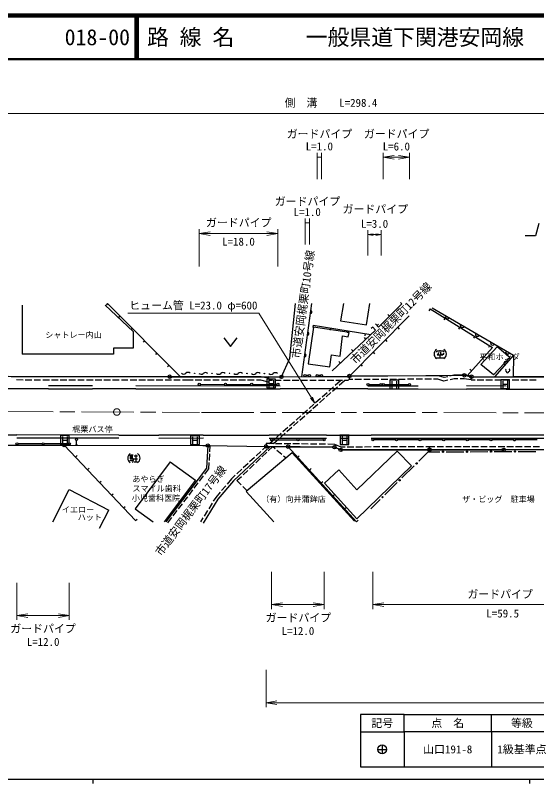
# Model space of a CAD drawing. Units: millimetres, scale not verified. Extents: x 40000 to 680000, y 20000 to 380000.
# Drawn here: x 150230 to 269612, y 204000 to 380000 of the extents above; entities that cross this region are included whole.
import ezdxf
from ezdxf.enums import TextEntityAlignment as Align

# ---------------------------------------------------------------- set-up
doc = ezdxf.new("R2010")
doc.units = ezdxf.units.MM
doc.header["$LTSCALE"] = 1000
doc.linetypes.add('CHAIN', pattern=[18.5, 12, -1.5, 3.5, -1.5])
for name, color, linetype, lineweight in [('M-BGD', 7, 'Continuous', 25), ('M-BMK', 2, 'CHAIN', 13), ('M-BMK-HTXT', 7, 'Continuous', 13), ('M-BMK-ROW', 30, 'Continuous', 25), ('M-BMK-SRVR', 3, 'Continuous', 25), ('M-STR-HTXT', 7, 'Continuous', 13), ('M-STR-STRC', 7, 'Continuous', 25), ('M-TTL', 2, 'Continuous', 140), ('M-TTL-BAND', 7, 'Continuous', 25), ('M-TTL-LINE', 7, 'Continuous', 50)]:
    doc.layers.add(name, color=color, linetype=linetype, lineweight=lineweight)
doc.layers.add('M-TTL-TXT', color=7, linetype='Continuous')
doc.styles.add('ＭＳ ゴシック', font='')
doc.styles.get('ＭＳ ゴシック').set_extended_font_data('MS Gothic')

# ---------------------------------------------------------------- blocks, each defined once
blk = doc.blocks.new('open_arrow')
at = {"color": 0, "linetype": 'Continuous', "lineweight": -2}
blk.add_lwpolyline([(7.5, 1.25), (0, 0), (7.5, -1.25)], dxfattribs=at)

msp = doc.modelspace()

# ---------------------------------------------------------------- linework, layer by layer
at = {"layer": 'M-BGD'}
for p, q in [((270101, 332297), (269319, 329525)), ((269319, 329525), (266979, 329525)), ((151797, 313640), (151769, 302421)), ((170762, 313593), (177219, 307593)), ((171350, 313995), (170996, 313643)), ((171350, 313995), (188069, 297211)), ((213060, 301455), (214374, 313991)), ((215836, 297168), (218117, 313991)), ((225365, 313990), (224684, 310017)), ((230664, 309083), (231396, 313990)), ((238762, 313903), (238411, 314259)), ((245207, 312754), (244944, 312329)), ((174173, 311161), (173819, 310809)), ((224684, 310017), (230664, 309083)), ((226506, 297148), (240436, 311159)), ((235915, 311093), (235564, 311449)), ((248609, 310650), (248346, 310225)), ((176996, 308327), (176641, 307975)), ((218505, 308592), (217276, 300195)), ((218467, 309009), (218388, 308515)), ((218467, 309009), (231672, 306898)), ((226643, 307386), (218505, 308592)), ((222417, 308377), (222338, 307884)), ((232086, 308594), (231719, 308254)), ((233072, 308928), (233428, 309280)), ((237787, 308495), (238142, 308142)), ((252011, 308547), (251748, 308121)), ((177219, 307593), (177220, 303770)), ((224602, 301905), (225136, 306548)), ((225136, 306548), (226480, 306328)), ((226367, 307746), (226288, 307252)), ((226480, 306328), (226643, 307386)), ((230316, 307115), (230237, 306621)), ((255413, 306443), (255150, 306017)), ((179819, 305493), (179464, 305141)), ((198009, 306129), (199509, 304129)), ((199509, 304129), (201009, 306129)), ((230509, 305815), (230167, 306181)), ((234967, 305658), (235321, 305306)), ((172739, 303766), (172702, 302369)), ((177220, 303770), (172739, 303766)), ((227586, 303084), (227245, 303450)), ((232147, 302822), (232501, 302469)), ((248325, 303046), (246684, 303046)), ((246684, 303046), (246684, 302806)), ((247153, 302571), (247264, 302866)), ((247502, 303046), (247502, 303276)), ((247620, 302866), (247620, 302458)), ((248325, 302809), (248325, 303046)), ((260584, 304057), (256859, 300048)), ((258815, 304339), (258552, 303914)), ((263483, 301625), (260584, 304057)), ((172702, 302369), (151769, 302421)), ((182641, 302659), (182287, 302307)), ((211161, 297176), (213060, 301455)), ((222271, 299496), (222657, 302207)), ((222657, 302207), (224602, 301905)), ((246619, 301516), (248382, 301516)), ((246797, 302337), (246918, 302396)), ((248149, 302161), (246857, 302161)), ((246918, 302396), (247153, 302571)), ((247502, 301516), (247502, 302161)), ((247620, 302458), (247682, 302396)), ((247682, 302396), (248322, 302396)), ((248322, 302396), (248384, 302455)), ((248384, 302455), (248384, 302628)), ((257380, 301550), (257010, 301886)), ((263483, 301625), (259744, 297628)), ((264281, 302173), (264273, 297219)), ((185464, 299825), (185110, 299473)), ((217276, 300195), (222271, 299496)), ((224664, 300353), (224322, 300719)), ((229326, 299985), (229681, 299632)), ((259744, 297628), (256859, 300048)), ((247135, 297449), (226503, 297368)), ((248414, 297011), (247135, 297449)), ((250612, 297545), (249756, 297337)), ((253050, 297537), (250612, 297545)), ((254712, 297321), (253050, 297537)), ((254696, 298584), (254325, 298920)), ((189927, 297208), (148596, 297272)), ((152011, 296466), (150511, 296469)), ((154011, 296463), (152511, 296466)), ((156011, 296460), (154511, 296463)), ((158011, 296457), (156511, 296459)), ((160011, 296454), (158511, 296456)), ((162011, 296451), (160511, 296453)), ((164011, 296448), (162511, 296450)), ((166011, 296445), (164511, 296447)), ((168011, 296442), (166511, 296444)), ((170011, 296439), (168511, 296441)), ((172011, 296435), (170511, 296438)), ((174011, 296432), (172511, 296435)), ((176011, 296429), (174511, 296432)), ((178011, 296426), (176511, 296428)), ((180011, 296423), (178511, 296425)), ((182011, 296420), (180511, 296422)), ((184011, 296417), (182511, 296419)), ((186011, 296414), (184511, 296416)), ((188011, 296411), (186511, 296413)), ((189926, 296408), (188511, 296410)), ((190931, 296409), (189926, 296408)), ((206530, 297222), (189927, 297208)), ((192931, 296410), (191431, 296409)), ((194931, 296412), (193431, 296411)), ((196931, 296414), (195431, 296412)), ((198931, 296415), (197431, 296414)), ((200931, 296417), (199431, 296416)), ((202931, 296419), (201431, 296417)), ((204931, 296420), (203431, 296419)), ((206436, 296422), (205431, 296421)), ((208183, 296005), (206436, 296422)), ((208369, 296783), (206530, 297222)), ((209134, 296380), (208263, 296381)), ((226506, 297148), (208265, 297181)), ((211134, 296376), (209634, 296379)), ((213134, 296373), (211634, 296375)), ((215134, 296369), (213634, 296372)), ((217134, 296365), (215634, 296368)), ((219134, 296362), (217634, 296364)), ((221134, 296358), (219634, 296361)), ((223134, 296355), (221634, 296357)), ((223480, 295264), (224705, 296352)), ((225134, 296351), (223634, 296354)), ((224377, 295258), (225607, 296350)), ((226504, 296348), (225634, 296350)), ((226506, 297148), (226860, 296796)), ((227505, 296572), (226506, 296568)), ((229505, 296579), (228005, 296573)), ((231505, 296587), (230005, 296581)), ((233505, 296595), (232005, 296589)), ((235505, 296603), (234005, 296597)), ((237505, 296611), (236005, 296605)), ((239504, 296619), (238005, 296613)), ((241504, 296627), (240004, 296621)), ((243504, 296634), (242004, 296629)), ((245504, 296642), (244004, 296636)), ((247003, 296648), (246004, 296644)), ((248376, 296179), (247003, 296648)), ((249298, 296403), (248376, 296179)), ((249270, 297219), (248414, 297011)), ((250706, 296745), (249784, 296521)), ((251602, 296742), (250706, 296745)), ((252997, 296737), (252102, 296740)), ((254610, 296528), (252997, 296737)), ((254610, 296528), (254712, 297321)), ((254610, 297228), (272883, 297210)), ((254610, 296528), (255508, 296527)), ((256008, 296527), (257508, 296525)), ((258008, 296525), (259508, 296523)), ((260008, 296523), (261508, 296521)), ((262008, 296521), (263508, 296519)), ((264008, 296519), (265508, 296517)), ((266008, 296517), (267508, 296515)), ((268008, 296515), (269508, 296514)), ((157806, 295229), (167887, 295187)), ((177849, 295182), (210856, 295166)), ((221984, 293936), (223106, 294932)), ((222881, 293930), (224003, 294926)), ((230987, 295127), (242510, 295110)), ((262620, 295070), (253541, 295104)), ((218993, 291280), (220115, 292276)), ((219890, 291274), (221012, 292270)), ((220489, 292608), (221610, 293604)), ((221385, 292602), (222507, 293598)), ((217497, 289953), (218619, 290949)), ((218394, 289946), (219516, 290942)), ((216002, 288625), (217124, 289621)), ((216899, 288619), (218020, 289615)), ((213011, 285969), (214132, 286965)), ((213908, 285963), (215029, 286959)), ((214506, 287297), (215628, 288293)), ((215403, 287291), (216525, 288287)), ((211515, 284641), (212637, 285637)), ((212412, 284635), (213534, 285631)), ((210020, 283313), (211141, 284309)), ((210916, 283307), (212038, 284303)), ((173928, 283116), (150542, 283127)), ((163983, 281626), (164483, 281626)), ((164233, 281626), (164233, 282626)), ((193279, 283112), (183112, 283095)), ((207660, 281903), (207652, 281253)), ((209292, 281883), (207660, 281903)), ((221510, 283050), (208378, 283044)), ((208421, 281894), (209646, 282981)), ((209312, 281883), (210542, 282975)), ((211292, 281859), (209792, 281877)), ((213292, 281836), (211792, 281854)), ((215292, 281812), (213792, 281830)), ((217292, 281788), (215792, 281806)), ((219292, 281764), (217792, 281782)), ((221291, 281741), (219792, 281758)), ((223424, 281715), (221791, 281735)), ((224870, 281104), (223424, 281715)), ((226673, 283069), (224523, 283055)), ((291917, 283039), (231751, 283054)), ((108760, 281545), (161444, 281537)), ((161444, 281537), (193150, 281463)), ((177742, 264252), (161444, 281537)), ((193150, 281463), (194769, 281439)), ((194309, 281446), (194024, 276294)), ((194769, 281439), (194691, 280032)), ((208590, 281242), (200223, 273386)), ((206436, 280111), (205342, 279084)), ((206713, 278874), (207799, 279909)), ((207652, 281253), (206800, 280453)), ((223288, 281067), (207652, 281253)), ((208160, 280254), (209187, 281235)), ((209187, 281235), (209767, 280741)), ((210148, 280417), (211290, 279444)), ((228335, 263990), (212707, 281193)), ((224739, 280453), (223288, 281067)), ((245080, 280507), (224739, 280453)), ((225724, 281106), (224870, 281104)), ((227724, 281111), (226224, 281107)), ((229724, 281116), (228224, 281112)), ((237672, 280198), (228464, 271269)), ((231724, 281122), (230224, 281118)), ((233724, 281127), (232224, 281123)), ((235724, 281132), (234224, 281128)), ((237724, 281137), (236224, 281133)), ((237672, 280198), (240969, 276797)), ((239724, 281143), (238224, 281139)), ((241724, 281148), (240224, 281144)), ((243724, 281153), (242224, 281149)), ((242657, 277893), (244800, 280013)), ((245078, 281157), (244224, 281154)), ((244800, 280013), (247416, 280023)), ((246304, 281157), (245078, 281157)), ((245078, 280457), (245078, 281157)), ((290031, 280466), (245078, 280457)), ((248304, 281157), (246804, 281157)), ((250304, 281158), (248804, 281157)), ((248916, 280028), (252916, 280043)), ((252304, 281158), (250804, 281158)), ((254304, 281158), (252804, 281158)), ((254416, 280048), (258416, 280063)), ((256304, 281159), (254804, 281159)), ((258304, 281159), (256804, 281159)), ((260304, 281160), (258804, 281159)), ((259916, 280068), (263916, 280083)), ((262304, 281160), (260804, 281160)), ((264304, 281160), (262804, 281160)), ((266304, 281161), (264804, 281161)), ((265416, 280088), (269416, 280103)), ((268304, 281161), (266804, 281161)), ((270304, 281162), (268804, 281161)), ((164022, 278803), (164385, 279146)), ((176592, 278176), (176474, 277886)), ((176589, 278412), (176589, 279350)), ((176589, 279350), (177174, 279350)), ((176589, 279059), (177119, 279059)), ((176589, 278765), (177116, 278765)), ((177297, 278412), (176589, 278412)), ((176709, 278178), (176769, 277886)), ((176885, 278176), (176944, 277888)), ((176886, 279350), (176886, 278412)), ((177003, 278176), (177120, 277941)), ((177239, 277818), (177297, 278109)), ((177297, 278109), (177297, 278412)), ((177417, 279059), (178238, 279059)), ((177417, 279059), (178231, 279059)), ((177475, 278412), (178173, 278412)), ((177708, 279415), (177882, 279121)), ((177821, 279059), (177821, 277708)), ((194664, 279533), (194581, 278035)), ((213652, 279804), (203065, 270906)), ((204977, 278742), (203884, 277715)), ((205267, 277493), (206352, 278528)), ((211670, 279120), (212250, 278626)), ((227928, 264153), (213652, 279804)), ((214887, 278794), (215257, 279130)), ((177006, 277711), (177116, 277649)), ((177116, 277649), (177239, 277818)), ((177413, 277708), (178228, 277708)), ((185697, 277704), (177665, 266974)), ((185697, 277704), (191505, 273513)), ((194553, 277536), (194476, 276129)), ((203519, 277373), (202426, 276346)), ((203820, 276112), (204905, 277148)), ((240969, 276797), (228455, 264664)), ((238747, 274024), (241590, 276838)), ((166766, 275893), (167129, 276236)), ((194024, 276294), (184708, 263994)), ((194476, 276129), (193549, 274905)), ((200603, 274635), (199751, 273835)), ((202061, 276004), (200968, 274977)), ((202373, 274731), (203458, 275767)), ((217576, 275833), (217946, 276169)), ((221001, 272869), (224293, 275860)), ((224293, 275860), (228464, 271269)), ((169510, 272983), (169874, 273326)), ((191505, 273513), (184279, 263994)), ((192039, 272912), (191134, 271716)), ((193247, 274506), (192341, 273310)), ((200223, 273386), (196630, 269157)), ((199751, 273835), (198737, 272641)), ((200984, 273406), (202011, 274386)), ((201967, 272433), (200984, 273406)), ((220266, 272872), (220636, 273208)), ((221001, 272869), (228455, 264664)), ((234837, 270156), (237681, 272969)), ((158823, 263997), (162544, 271362)), ((162544, 271362), (171616, 266644)), ((190832, 271318), (189926, 270122)), ((198413, 272260), (197442, 271116)), ((203305, 271107), (202322, 272081)), ((172254, 270072), (172618, 270415)), ((189624, 269723), (188718, 268528)), ((196104, 269541), (195566, 268677)), ((197118, 270735), (196104, 269541)), ((203065, 270906), (209450, 263992)), ((222955, 269911), (223326, 270248)), ((188417, 268129), (187511, 266933)), ((196630, 269157), (193204, 263650)), ((195302, 268253), (194510, 266979)), ((231628, 266981), (233771, 269101)), ((169532, 262517), (171616, 266644)), ((174998, 267162), (175362, 267505)), ((177665, 266974), (181795, 263994)), ((187209, 266535), (186303, 265339)), ((194246, 266555), (193453, 265281)), ((225645, 266951), (226015, 267287)), ((177742, 264252), (178106, 264595)), ((186001, 264940), (185074, 263716)), ((193189, 264857), (192652, 263993)), ((228335, 263990), (228705, 264326))]:
    msp.add_line(p, q, dxfattribs=at)
for points in [[(238762, 313903), (233392, 308604), (232678, 309327)], [(245207, 312754), (259514, 303907), (253675, 297456)], [(245725, 313033), (264281, 302173), (259957, 297223)], [(232086, 308594), (232735, 307896), (222755, 298570)]]:
    msp.add_lwpolyline(points, dxfattribs=at)
for centre, radius in [((191273, 297996), 50), ((195273, 297985), 50), ((199273, 297974), 50), ((203273, 297963), 50), ((207273, 297952), 50), ((164233, 282876), 250), ((248166, 280026), 150), ((253666, 280046), 150), ((259166, 280066), 150), ((264666, 280086), 150), ((242123, 277365), 150), ((238214, 273497), 150), ((234304, 269629), 150)]:
    msp.add_circle(centre, radius, dxfattribs=at)
for centre, radius, start, end in [((217851, 312032), 300, 262.27728, 82.27728), ((249177, 311012), 500, 149.66257, 329.66257), ((252630, 308992), 500, 149.66257, 329.66257), ((217179, 307077), 300, 262.27728, 82.27728), ((256082, 306972), 500, 149.66257, 329.66257), ((259534, 304951), 500, 149.66257, 329.66257), ((247397, 302426), 1264, 123.85503, 236.14497), ((247668, 302426), 1264, 303.85503, 56.14497), ((262987, 302931), 500, 149.66257, 329.66257), ((216508, 302122), 300, 262.27728, 82.27728), ((262636, 300290), 500, 48.85861, 228.85861), ((188774, 298528), 725, 226.23813, 313.44377), ((189771, 297475), 725, 46.23813, 133.44377), ((192774, 298517), 725, 226.23813, 313.44377), ((193771, 297464), 725, 46.23813, 133.44377), ((196774, 298506), 725, 226.23813, 313.44377), ((197771, 297453), 725, 46.23813, 133.44377), ((200774, 298495), 725, 226.23813, 313.44377), ((201771, 297442), 725, 46.23813, 133.44377), ((204774, 298484), 725, 226.23813, 313.44377), ((205771, 297431), 725, 46.23813, 133.44377), ((208774, 298473), 725, 226.23813, 313.44377), ((209771, 297420), 725, 46.23813, 133.44377), ((262775, 298708), 299, 111.88229, 255.71573), ((262967, 298394), 267, 174.96252, 1.90534), ((263176, 298697), 299, 281.15213, 64.98556), ((177249, 278559), 1264, 123.85503, 236.14497), ((177520, 278559), 1264, 303.85503, 56.14497)]:
    msp.add_arc(centre, radius, start, end, dxfattribs=at)
at = {"layer": 'M-BMK'}
for p in [(146885, 289262), (352868, 288892)]:
    msp.add_line(p, (192389, 289044), dxfattribs=at)
msp.add_circle((173468, 289134), 750, dxfattribs=at)
at = {"layer": 'M-BMK-ROW'}
for points in [[(73325, 297957), (90989, 297700), (111369, 297512), (116578, 297312), (149266, 297271), (185588, 297214), (211161, 297176), (226725, 297368), (253050, 297537), (254700, 297228), (312703, 297683), (317493, 297708), (319396, 297192), (371699, 297194)], [(73594, 281313), (103464, 281264), (111350, 281545), (137652, 281541), (161444, 281537), (194309, 281446), (207652, 281253), (212707, 281193), (223288, 281067), (224739, 280453), (245080, 280507), (262067, 280460), (292429, 280515), (299501, 280512), (352012, 280502), (364018, 280474), (406414, 280742), (429526, 280814), (471646, 280781), (480235, 281191)]]:
    msp.add_lwpolyline(points, dxfattribs=at)
for centre in [(185588, 297214), (211161, 297176), (226725, 297368), (253050, 297537), (254700, 297228), (161444, 281537), (194309, 281446), (207652, 281253), (212707, 281193), (223288, 281067), (224739, 280453), (245080, 280507), (262067, 280460)]:
    msp.add_circle(centre, 400, dxfattribs=at)
at = {"layer": 'M-BMK-SRVR'}
for p, q in [((239247, 219855), (229247, 219855)), ((229247, 219855), (229247, 215855)), ((239247, 215855), (239247, 219855)), ((239247, 219855), (259247, 219855)), ((259247, 215855), (259247, 219855)), ((259247, 219855), (273247, 219855)), ((229247, 215855), (239247, 215855)), ((229247, 215855), (229247, 207855)), ((259247, 215855), (239247, 215855)), ((239247, 215855), (239247, 207855)), ((273247, 215855), (259247, 215855)), ((259247, 215855), (259247, 207855)), ((233247, 211855), (235247, 211855)), ((234247, 212855), (234247, 210855)), ((229247, 207855), (239247, 207855)), ((239247, 207855), (259247, 207855)), ((259247, 207855), (273247, 207855))]:
    msp.add_line(p, q, dxfattribs=at)
msp.add_circle((234247, 211855), 1000, dxfattribs=at)
at = {"layer": 'M-STR-HTXT'}
for p, q in [((73336, 357500), (371699, 357500)), ((219351, 342500), (219351, 348519)), ((220351, 342500), (220351, 348519)), ((234487, 342500), (234487, 348500)), ((240487, 342500), (240487, 348500)), ((219351, 347519), (220351, 347519)), ((234487, 347500), (240487, 347500)), ((216563, 327500), (216563, 333480)), ((217563, 327500), (217563, 333480)), ((192356, 322500), (192356, 331000)), ((210356, 322500), (210356, 331000)), ((216563, 332480), (217563, 332480)), ((192356, 330000), (210356, 330000)), ((230987, 325000), (230987, 330787)), ((230987, 329787), (233987, 329787)), ((233987, 325000), (233987, 330787)), ((208928, 252500), (208928, 244000)), ((220960, 252500), (220960, 244000)), ((232101, 252500), (232101, 244000)), ((150587, 250000), (150587, 241500)), ((162587, 250000), (162587, 241500)), ((208928, 245000), (220960, 245000)), ((232101, 245000), (291601, 245000)), ((150587, 242500), (162587, 242500)), ((207652, 230033), (207652, 221533)), ((207652, 222533), (471646, 222533))]:
    msp.add_line(p, q, dxfattribs=at)
msp.add_lwpolyline([(218824, 291130), (205987, 311792), (175987, 311792)], dxfattribs=at)
at = {"layer": 'M-STR-STRC'}
for p, q in [((217313, 297465), (216813, 297466)), ((220101, 297460), (219601, 297461)), ((209809, 296655), (207809, 296655)), ((207809, 296655), (207809, 294655)), ((208349, 294740), (208349, 296439)), ((209340, 296450), (209340, 294745)), ((209809, 294655), (209809, 296655)), ((238021, 296418), (236021, 296418)), ((236021, 296418), (236021, 294418)), ((236561, 294503), (236561, 296202)), ((237552, 296213), (237552, 294508)), ((238021, 294418), (238021, 296418)), ((263387, 296499), (261387, 296499)), ((261387, 296499), (261387, 294499)), ((261927, 294584), (261927, 296283)), ((262918, 296294), (262918, 294589)), ((263387, 294499), (263387, 296499)), ((157803, 294479), (147783, 294457)), ((157803, 294479), (167884, 294437)), ((177848, 294432), (167884, 294437)), ((177848, 294432), (210856, 294416)), ((192606, 295475), (198106, 295472)), ((198606, 295472), (204106, 295469)), ((204606, 295469), (210106, 295466)), ((207809, 294655), (209809, 294655)), ((208349, 295655), (209340, 295655)), ((230986, 294427), (210856, 294416)), ((230986, 294427), (242509, 294410)), ((231237, 295427), (233737, 295423)), ((234737, 295421), (240237, 295413)), ((236021, 294418), (238021, 294418)), ((236561, 295418), (237552, 295418)), ((242509, 294410), (253538, 294404)), ((262617, 294370), (253538, 294404)), ((261387, 294499), (263387, 294499)), ((261927, 295499), (262918, 295499)), ((262617, 294370), (276101, 294361)), ((143571, 283898), (150542, 283877)), ((173928, 283866), (150542, 283877)), ((162564, 283718), (160564, 283718)), ((160564, 283718), (160564, 281718)), ((161105, 281803), (161105, 283503)), ((162096, 283514), (162096, 281809)), ((162564, 281718), (162564, 283718)), ((173928, 283866), (183111, 283845)), ((193278, 283862), (183111, 283845)), ((192367, 283678), (190367, 283678)), ((190367, 283678), (190367, 281678)), ((190907, 281762), (190907, 283462)), ((191898, 283473), (191898, 281768)), ((192367, 281678), (192367, 283678)), ((193278, 283862), (208378, 283794)), ((221510, 283800), (208378, 283794)), ((221510, 283800), (224518, 283805)), ((226668, 283819), (224518, 283805)), ((226581, 283709), (224581, 283709)), ((224581, 283709), (224581, 281709)), ((225122, 281794), (225122, 283493)), ((226113, 283504), (226113, 281799)), ((226581, 281709), (226581, 283709)), ((226668, 283819), (231752, 283804)), ((291917, 283789), (231752, 283804)), ((156337, 281838), (150837, 281838)), ((162337, 281837), (156837, 281837)), ((160564, 281718), (162564, 281718)), ((161105, 282718), (162096, 282718)), ((190367, 281678), (192367, 281678)), ((190907, 282678), (191898, 282678)), ((209178, 282745), (214694, 282747)), ((215194, 282747), (220710, 282750)), ((224581, 281709), (226581, 281709)), ((225122, 282709), (226113, 282709)), ((237260, 282752), (232351, 282753)), ((242670, 282751), (237760, 282752)), ((248079, 282750), (243170, 282751)), ((253488, 282748), (248579, 282750)), ((258897, 282747), (253988, 282748)), ((264306, 282746), (259397, 282747)), ((269715, 282745), (264806, 282746))]:
    msp.add_line(p, q, dxfattribs=at)
for centre in [(216563, 297466), (217563, 297465), (219351, 297461), (220351, 297460), (192356, 295475), (198356, 295472), (204356, 295469), (210356, 295466), (230987, 295427), (233987, 295422), (234487, 295422), (240487, 295413), (150587, 281838), (156587, 281838), (162587, 281837), (208928, 282745), (214944, 282747), (220960, 282750), (232101, 282753), (237510, 282752), (242920, 282751), (248329, 282750), (253738, 282748), (259147, 282747), (264556, 282746)]:
    msp.add_circle(centre, 250, dxfattribs=at)
at = {"layer": 'M-TTL'}
msp.add_line((680000, 380000), (40000, 380000), dxfattribs=at)
at = {"layer": 'M-TTL-BAND'}
for p, q in [((40000, 205000), (579000, 205000)), ((168000, 205000), (168000, 204000)), ((268000, 205000), (268000, 204000))]:
    msp.add_line(p, q, dxfattribs=at)
at = {"layer": 'M-TTL-LINE'}
for p, q in [((177750, 380000), (177750, 370000)), ((178250, 380000), (178250, 370000)), ((40000, 370000), (680000, 370000))]:
    msp.add_line(p, q, dxfattribs=at)

# ---------------------------------------------------------------- block references
at = {"layer": 'M-STR-HTXT'}
for p, xscale, yscale in [((234487, 347500), 333, 333), ((192356, 330000), 333, 333), ((230987, 329787), 160, 160), ((208928, 245000), 333, 333), ((232101, 245000), 333, 333), ((150587, 242500), 333, 333), ((207652, 222533), 333, 333)]:
    msp.add_blockref('open_arrow', p, dxfattribs=dict(at, xscale=xscale, yscale=yscale))
for p, xscale, yscale, rotation in [((240487, 347500), 333, 333, 180), ((210356, 330000), 333, 333, 180), ((233987, 329787), 160, 160, 180), ((218824, 291130), 200, 200, 121.9), ((220960, 245000), 333, 333, 180), ((162587, 242500), 333, 333, 180)]:
    msp.add_blockref('open_arrow', p, dxfattribs=dict(at, xscale=xscale, yscale=yscale, rotation=rotation))

# ---------------------------------------------------------------- texts
at = {"layer": 'M-BGD', "style": 'ＭＳ ゴシック'}
for s, p in [('シャトレー内山', (163552, 306791)), ('平和ホンダ', (261133, 301754)), ('梶栗バス停', (167884, 285176)), ('あやらぎ', (180707, 273761)), ('スマイル歯科', (182585, 271589)), ('小児歯科医院', (182439, 269417)), ('（有）向井蒲鉾店', (213929, 269186)), ('ザ・ビッグ\u3000駐車場', (260869, 269153)), ('イエロー', (164572, 266767)), ('ハット', (167292, 265006))]:
    msp.add_text(s, height=1320, dxfattribs=at).set_placement(p, align=Align.MIDDLE_CENTER)
at = {"layer": 'M-BMK-HTXT', "style": 'ＭＳ ゴシック'}
for s, rotation, p in [('市道安岡梶栗町10号線', 82.277, (216140, 313831)), ('市道安岡梶栗町12号線', 45.164, (236281, 309502)), ('市道安岡梶栗町17号線', 52.86, (190388, 266537))]:
    msp.add_text(s, height=1833, rotation=rotation, dxfattribs=at).set_placement(p, align=Align.MIDDLE_CENTER)
at = {"layer": 'M-BMK-SRVR', "style": 'ＭＳ ゴシック'}
for s, p in [('記号', (234247, 217855)), ('点\u3000名', (249247, 217855)), ('等級', (266247, 217855)), ('山口191-8', (249247, 211855)), ('1級基準点', (266247, 211855))]:
    msp.add_text(s, height=1833, dxfattribs=at).set_placement(p, align=Align.MIDDLE_CENTER)
at = {"layer": 'M-STR-HTXT', "style": 'ＭＳ ゴシック'}
for s, p in [('側\u3000溝\u3000\u3000L=298.4', (222517, 358500)), ('L=1.0', (219851, 348519)), ('L=6.0', (237487, 348500)), ('L=1.0', (217063, 333480)), ('L=3.0', (232487, 330787)), ('L=18.0', (201331, 326695)), ('L=59.5', (261843, 241519)), ('L=12.0', (214944, 237500)), ('L=12.0', (156587, 235000))]:
    msp.add_text(s, height=1833, dxfattribs=at).set_placement(p, align=Align.BOTTOM_CENTER)
for s, p in [('ガードパイプ', (219875, 352831)), ('ガードパイプ', (237545, 352841)), ('ガードパイプ', (217133, 337381)), ('ガードパイプ', (232666, 335602)), ('ガードパイプ', (201385, 332519)), ('ヒューム管 L=23.0 φ=600', (190987, 313542)), ('ガードパイプ', (261248, 247397)), ('ガードパイプ', (215051, 242007)), ('ガードパイプ', (156562, 239507))]:
    msp.add_text(s, height=1833, dxfattribs=at).set_placement(p, align=Align.MIDDLE_CENTER)
at = {"layer": 'M-TTL-TXT', "style": 'ＭＳ ゴシック'}
for s, p in [('018-00', (161521, 375000)), ('路 線 名', (180380, 375000)), ('一般県道下関港安岡線', (216734, 375000))]:
    msp.add_text(s, height=3666, dxfattribs=at).set_placement(p, align=Align.MIDDLE_LEFT)

doc.saveas('drawing.dxf')
